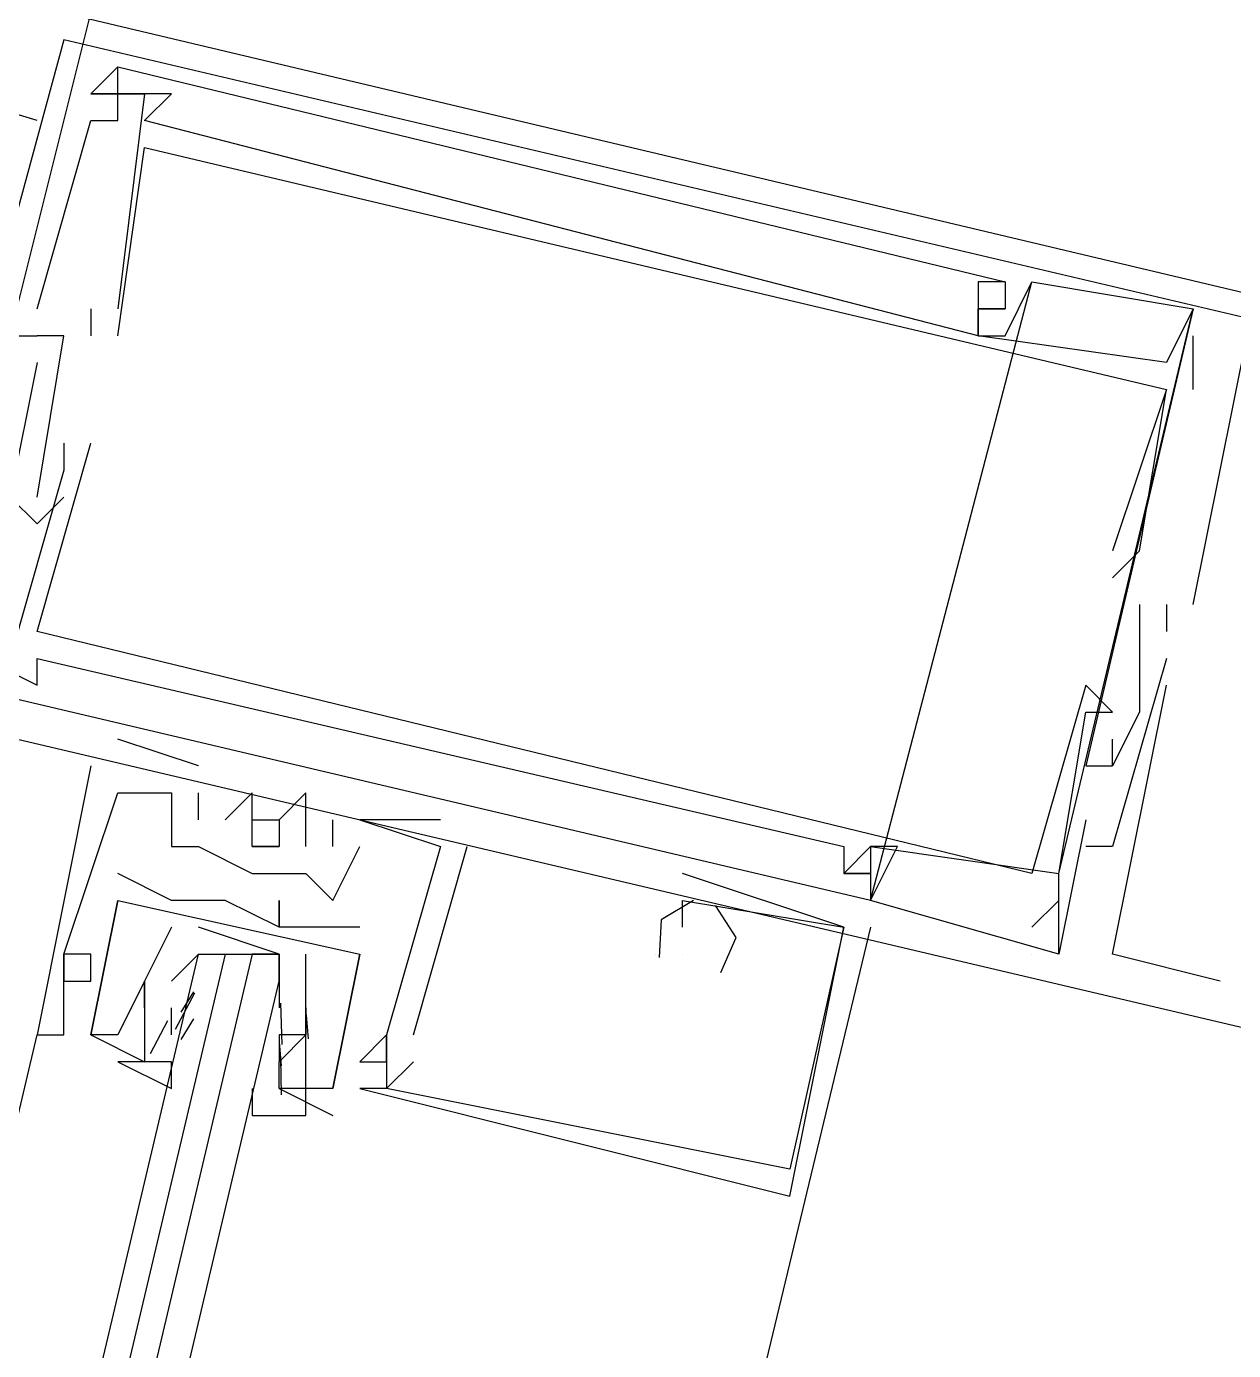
# Model space of a CAD drawing. Header units: feet. Extents: x -84 to 198, y -22 to 181.
# Drawn here: x 91.861 to 92.46, y 27.141 to 27.798 of the extents above; entities that cross this region are included whole.
import ezdxf

# ---------------------------------------------------------------- set-up
doc = ezdxf.new("R2010")
doc.units = ezdxf.units.FT
doc.layers.add('A-LINEA', color=7, linetype='CONTINUOUS')
doc.layers.add('A-MURO-CONCRETO', color=8, linetype='CONTINUOUS')

msp = doc.modelspace()

# ---------------------------------------------------------------- linework, layer by layer
at = {"layer": 'A-LINEA'}
for p, q in [((91.8667, 27.7511), (91.6933, 27.8044)), ((91.76, 27.2711), (91.8933, 27.8044)), ((91.88, 27.7911), (91.88, 27.7911)), ((91.88, 27.7911), (91.88, 27.7911)), ((91.88, 27.7911), (91.88, 27.7911)), ((91.9067, 27.7778), (91.9067, 27.7778)), ((91.9067, 27.7778), (91.9067, 27.7778)), ((91.9067, 27.7778), (91.9067, 27.7778)), ((91.9067, 27.7778), (91.9067, 27.7778)), ((91.9067, 27.7778), (91.9067, 27.7778)), ((91.9067, 27.7778), (91.9067, 27.7778)), ((91.8933, 27.7644), (91.8933, 27.7644)), ((91.8933, 27.7644), (91.8933, 27.7644)), ((91.8933, 27.7644), (91.8933, 27.7644)), ((91.8933, 27.7644), (91.8933, 27.7644)), ((91.8933, 27.7644), (91.8933, 27.7644)), ((91.8933, 27.7644), (91.8933, 27.7644)), ((91.9067, 27.7644), (91.9067, 27.7644)), ((91.9067, 27.7644), (91.9067, 27.7644)), ((91.9067, 27.7644), (91.9067, 27.7644)), ((91.9067, 27.7644), (91.9067, 27.7644)), ((91.9067, 27.7644), (91.9067, 27.7644)), ((91.9067, 27.7644), (91.9067, 27.7644)), ((91.92, 27.7644), (91.92, 27.7644)), ((91.92, 27.7644), (91.92, 27.7644)), ((91.92, 27.7644), (91.92, 27.7644)), ((91.9333, 27.7644), (91.9333, 27.7644)), ((91.9333, 27.7644), (91.9333, 27.7644)), ((91.9333, 27.7644), (91.9333, 27.7644)), ((91.8933, 27.7511), (91.8933, 27.7511)), ((91.8933, 27.7511), (91.8933, 27.7511)), ((91.8933, 27.7511), (91.8933, 27.7511)), ((91.9067, 27.7511), (91.9067, 27.7511)), ((91.9067, 27.7511), (91.9067, 27.7511)), ((91.9067, 27.7511), (91.9067, 27.7511)), ((91.92, 27.7511), (91.92, 27.7511)), ((91.92, 27.7511), (91.92, 27.7511)), ((91.92, 27.7511), (91.92, 27.7511)), ((91.92, 27.7378), (91.92, 27.7378)), ((91.92, 27.7378), (91.92, 27.7378)), ((91.92, 27.7378), (91.92, 27.7378)), ((92.28, 27.3644), (92.36, 27.6711)), ((92.28, 27.3644), (92.36, 27.6711)), ((92.28, 27.3644), (92.36, 27.6711)), ((92.3333, 27.6711), (92.3333, 27.6711)), ((92.3333, 27.6711), (92.3333, 27.6711)), ((92.3333, 27.6711), (92.3333, 27.6711)), ((92.3467, 27.6711), (92.3467, 27.6711)), ((92.3467, 27.6711), (92.3467, 27.6711)), ((92.3467, 27.6711), (92.3467, 27.6711)), ((92.3467, 27.6711), (92.3467, 27.6711)), ((92.3467, 27.6711), (92.3467, 27.6711)), ((92.3467, 27.6711), (92.3467, 27.6711)), ((92.36, 27.6711), (92.36, 27.6711)), ((92.36, 27.6711), (92.36, 27.6711)), ((92.36, 27.6711), (92.36, 27.6711)), ((91.8667, 27.6578), (91.8667, 27.6578)), ((91.8667, 27.6578), (91.8667, 27.6578)), ((91.8667, 27.6578), (91.8667, 27.6578)), ((91.8933, 27.6578), (91.8933, 27.6444)), ((91.8933, 27.6578), (91.8933, 27.6578)), ((91.8933, 27.6578), (91.8933, 27.6444)), ((91.8933, 27.6578), (91.8933, 27.6578)), ((91.8933, 27.6578), (91.8933, 27.6444)), ((91.8933, 27.6578), (91.8933, 27.6578)), ((91.9067, 27.6578), (91.9067, 27.6578)), ((91.9067, 27.6578), (91.9067, 27.6578)), ((91.9067, 27.6578), (91.9067, 27.6578)), ((91.9067, 27.6578), (91.9067, 27.6578)), ((91.9067, 27.6578), (91.9067, 27.6578)), ((91.9067, 27.6578), (91.9067, 27.6578)), ((92.3333, 27.6578), (92.3333, 27.6578)), ((92.3333, 27.6578), (92.3333, 27.6578)), ((92.3333, 27.6578), (92.3333, 27.6578)), ((92.3333, 27.6578), (92.3333, 27.6578)), ((92.3333, 27.6578), (92.3333, 27.6578)), ((92.3333, 27.6578), (92.3333, 27.6578)), ((92.3467, 27.6578), (92.3467, 27.6578)), ((92.3467, 27.6578), (92.3467, 27.6578)), ((92.3467, 27.6578), (92.3467, 27.6578)), ((92.3467, 27.6578), (92.3467, 27.6578)), ((92.3467, 27.6578), (92.3467, 27.6578)), ((92.3467, 27.6578), (92.3467, 27.6578)), ((92.3733, 27.3778), (92.44, 27.6578)), ((92.3733, 27.3778), (92.44, 27.6578)), ((92.3733, 27.3778), (92.44, 27.6578)), ((92.44, 27.6578), (92.44, 27.6578)), ((92.44, 27.6578), (92.44, 27.6578)), ((92.44, 27.6578), (92.44, 27.6578)), ((92.44, 27.6578), (92.44, 27.6578)), ((92.44, 27.6578), (92.44, 27.6578)), ((92.44, 27.6578), (92.44, 27.6578)), ((91.8533, 27.6444), (91.8667, 27.6444)), ((91.8533, 27.6444), (91.8667, 27.6444)), ((91.8533, 27.6444), (91.8667, 27.6444)), ((91.8667, 27.6444), (91.8667, 27.6444)), ((91.8667, 27.6444), (91.8667, 27.6444)), ((91.8667, 27.6444), (91.8667, 27.6444)), ((91.8667, 27.6444), (91.8667, 27.6444)), ((91.8667, 27.6444), (91.8667, 27.6444)), ((91.8667, 27.6444), (91.8667, 27.6444)), ((91.88, 27.6444), (91.88, 27.6444)), ((91.88, 27.6444), (91.88, 27.6444)), ((91.88, 27.6444), (91.88, 27.6444)), ((91.8933, 27.6444), (91.8933, 27.6444)), ((91.8933, 27.6444), (91.8933, 27.6444)), ((91.8933, 27.6444), (91.8933, 27.6444)), ((91.9067, 27.6444), (91.9067, 27.6444)), ((91.9067, 27.6444), (91.9067, 27.6444)), ((91.9067, 27.6444), (91.9067, 27.6444)), ((92.3333, 27.6444), (92.3333, 27.6444)), ((92.3333, 27.6444), (92.3333, 27.6444)), ((92.3333, 27.6444), (92.3333, 27.6444)), ((92.3333, 27.6444), (92.3333, 27.6444)), ((92.3333, 27.6444), (92.3333, 27.6444)), ((92.3333, 27.6444), (92.3333, 27.6444)), ((92.3333, 27.6444), (92.3333, 27.6444)), ((92.3333, 27.6444), (92.3333, 27.6444)), ((92.3333, 27.6444), (92.3333, 27.6444)), ((92.3467, 27.6444), (92.3467, 27.6444)), ((92.3467, 27.6444), (92.3467, 27.6444)), ((92.3467, 27.6444), (92.3467, 27.6444)), ((92.44, 27.6178), (92.44, 27.6444)), ((92.44, 27.6444), (92.44, 27.6444)), ((92.44, 27.6178), (92.44, 27.6444)), ((92.44, 27.6444), (92.44, 27.6444)), ((92.44, 27.6178), (92.44, 27.6444)), ((92.44, 27.6444), (92.44, 27.6444)), ((91.8667, 27.6311), (91.8667, 27.6311)), ((91.8667, 27.6311), (91.8667, 27.6311)), ((91.8667, 27.6311), (91.8667, 27.6311)), ((92.4267, 27.6311), (92.4267, 27.6311)), ((92.4267, 27.6311), (92.4267, 27.6311)), ((92.4267, 27.6311), (92.4267, 27.6311)), ((92.4267, 27.6178), (92.4267, 27.6178)), ((92.4267, 27.6178), (92.4267, 27.6178)), ((92.4267, 27.6178), (92.4267, 27.6178)), ((92.4267, 27.6178), (92.4267, 27.6178)), ((92.4267, 27.6178), (92.4267, 27.6178)), ((92.4267, 27.6178), (92.4267, 27.6178)), ((92.44, 27.6178), (92.44, 27.6178)), ((92.44, 27.6178), (92.44, 27.6178)), ((92.44, 27.6178), (92.44, 27.6178)), ((91.88, 27.5911), (91.88, 27.5911)), ((91.88, 27.5911), (91.88, 27.5911)), ((91.88, 27.5911), (91.88, 27.5911)), ((91.8933, 27.5911), (91.8933, 27.5911)), ((91.8933, 27.5911), (91.8933, 27.5911)), ((91.8933, 27.5911), (91.8933, 27.5911)), ((91.88, 27.5778), (91.88, 27.5778)), ((91.88, 27.5778), (91.88, 27.5778)), ((91.88, 27.5778), (91.88, 27.5778)), ((91.8667, 27.5644), (91.8667, 27.5644)), ((91.8667, 27.5644), (91.8667, 27.5644)), ((91.8667, 27.5644), (91.8667, 27.5644)), ((91.88, 27.5644), (91.88, 27.5644)), ((91.88, 27.5644), (91.88, 27.5644)), ((91.88, 27.5644), (91.88, 27.5644)), ((91.8667, 27.5511), (91.8667, 27.5511)), ((91.8667, 27.5511), (91.8667, 27.5511)), ((91.8667, 27.5511), (91.8667, 27.5511)), ((92.4, 27.5378), (92.4, 27.5378)), ((92.4, 27.5378), (92.4, 27.5378)), ((92.4, 27.5378), (92.4, 27.5378)), ((92.4133, 27.5378), (92.4133, 27.5378)), ((92.4133, 27.5378), (92.4133, 27.5378)), ((92.4133, 27.5378), (92.4133, 27.5378)), ((92.4, 27.5244), (92.4, 27.5244)), ((92.4, 27.5244), (92.4, 27.5244)), ((92.4, 27.5244), (92.4, 27.5244)), ((92.4133, 27.5111), (92.4133, 27.5111)), ((92.4133, 27.5111), (92.4133, 27.5111)), ((92.4133, 27.5111), (92.4133, 27.5111)), ((92.4267, 27.5111), (92.4267, 27.4978)), ((92.4267, 27.5111), (92.4267, 27.5111)), ((92.4267, 27.5111), (92.4267, 27.4978)), ((92.4267, 27.5111), (92.4267, 27.5111)), ((92.4267, 27.5111), (92.4267, 27.4978)), ((92.4267, 27.5111), (92.4267, 27.5111)), ((92.44, 27.5111), (92.44, 27.5111)), ((92.44, 27.5111), (92.44, 27.5111)), ((92.44, 27.5111), (92.44, 27.5111)), ((91.8667, 27.4978), (91.8667, 27.4978)), ((91.8667, 27.4978), (91.8667, 27.4978)), ((91.8667, 27.4978), (91.8667, 27.4978)), ((92.4267, 27.4978), (92.4267, 27.4978)), ((92.4267, 27.4978), (92.4267, 27.4978)), ((92.4267, 27.4978), (92.4267, 27.4978)), ((91.8667, 27.4844), (91.8667, 27.4844)), ((91.8667, 27.4844), (91.8667, 27.4844)), ((91.8667, 27.4844), (91.8667, 27.4844)), ((92.4267, 27.4844), (92.4267, 27.4844)), ((92.4267, 27.4844), (92.4267, 27.4844)), ((92.4267, 27.4844), (92.4267, 27.4844)), ((91.8667, 27.4711), (91.8667, 27.4711)), ((91.8667, 27.4711), (91.8667, 27.4711)), ((91.8667, 27.4711), (91.8667, 27.4711)), ((92.3867, 27.4711), (92.3867, 27.4711)), ((92.3867, 27.4711), (92.3867, 27.4711)), ((92.3867, 27.4711), (92.3867, 27.4711)), ((92.4133, 27.4711), (92.4133, 27.4711)), ((92.4133, 27.4711), (92.4133, 27.4711)), ((92.4133, 27.4711), (92.4133, 27.4711)), ((92.4267, 27.4711), (92.4267, 27.4711)), ((92.4267, 27.4711), (92.4267, 27.4711)), ((92.4267, 27.4711), (92.4267, 27.4711)), ((92.3867, 27.4578), (92.3867, 27.4578)), ((92.3867, 27.4578), (92.3867, 27.4578)), ((92.3867, 27.4578), (92.3867, 27.4578)), ((92.4, 27.4578), (92.4, 27.4578)), ((92.4, 27.4578), (92.4, 27.4578)), ((92.4, 27.4578), (92.4, 27.4578)), ((92.4133, 27.4578), (92.4133, 27.4578)), ((92.4133, 27.4578), (92.4133, 27.4578)), ((92.4133, 27.4578), (92.4133, 27.4578)), ((91.9467, 27.4311), (91.9067, 27.4444)), ((91.9067, 27.4444), (91.9067, 27.4444)), ((91.9467, 27.4311), (91.9067, 27.4444)), ((91.9067, 27.4444), (91.9067, 27.4444)), ((91.9467, 27.4311), (91.9067, 27.4444)), ((91.9067, 27.4444), (91.9067, 27.4444)), ((92.4, 27.4444), (92.4, 27.4444)), ((92.4, 27.4444), (92.4, 27.4444)), ((92.4, 27.4444), (92.4, 27.4444)), ((91.8933, 27.4311), (91.8933, 27.4311)), ((91.8933, 27.4311), (91.8933, 27.4311)), ((91.8933, 27.4311), (91.8933, 27.4311)), ((91.9067, 27.4311), (91.9067, 27.4311)), ((91.9067, 27.4311), (91.9067, 27.4311)), ((91.9067, 27.4311), (91.9067, 27.4311)), ((91.9467, 27.4311), (91.9467, 27.4311)), ((91.9467, 27.4311), (91.9467, 27.4311)), ((91.9467, 27.4311), (91.9467, 27.4311)), ((92.3867, 27.4311), (92.3867, 27.4311)), ((92.3867, 27.4311), (92.3867, 27.4311)), ((92.3867, 27.4311), (92.3867, 27.4311)), ((92.4, 27.4311), (92.4, 27.4311)), ((92.4, 27.4311), (92.4, 27.4311)), ((92.4, 27.4311), (92.4, 27.4311)), ((92.4, 27.4311), (92.4, 27.4311)), ((92.4, 27.4311), (92.4, 27.4311)), ((92.4, 27.4311), (92.4, 27.4311)), ((92.4133, 27.4311), (92.4133, 27.4311)), ((92.4133, 27.4311), (92.4133, 27.4311)), ((92.4133, 27.4311), (92.4133, 27.4311)), ((92.4133, 27.4311), (92.4133, 27.4311)), ((92.4133, 27.4311), (92.4133, 27.4311)), ((92.4133, 27.4311), (92.4133, 27.4311)), ((91.9067, 27.4178), (91.9067, 27.4178)), ((91.9067, 27.4178), (91.9067, 27.4178)), ((91.9067, 27.4178), (91.9067, 27.4178)), ((91.9333, 27.4178), (91.9333, 27.4178)), ((91.9333, 27.4178), (91.9333, 27.4178)), ((91.9333, 27.4178), (91.9333, 27.4178)), ((91.9467, 27.4178), (91.9467, 27.4178)), ((91.9467, 27.4178), (91.9467, 27.4178)), ((91.9467, 27.4178), (91.9467, 27.4178)), ((91.9733, 27.4178), (91.9733, 27.4178)), ((91.9733, 27.4178), (91.9733, 27.4178)), ((91.9733, 27.4178), (91.9733, 27.4178)), ((92, 27.4178), (92, 27.4178)), ((92, 27.4178), (92, 27.4178)), ((92, 27.4178), (92, 27.4178)), ((91.9467, 27.4044), (91.9467, 27.4044)), ((91.9467, 27.4044), (91.9467, 27.4044)), ((91.9467, 27.4044), (91.9467, 27.4044)), ((91.96, 27.4044), (91.96, 27.4044)), ((91.96, 27.4044), (91.96, 27.4044)), ((91.96, 27.4044), (91.96, 27.4044)), ((91.9733, 27.4044), (91.9733, 27.4044)), ((91.9733, 27.4044), (91.9733, 27.4044)), ((91.9733, 27.4044), (91.9733, 27.4044)), ((91.9867, 27.4044), (91.9867, 27.4044)), ((91.9867, 27.4044), (91.9867, 27.4044)), ((91.9867, 27.4044), (91.9867, 27.4044)), ((92.0133, 27.4044), (92.0133, 27.4044)), ((92.0133, 27.4044), (92.0133, 27.4044)), ((92.0133, 27.4044), (92.0133, 27.4044)), ((92.0267, 27.4044), (92.0267, 27.4044)), ((92.0267, 27.4044), (92.0267, 27.4044)), ((92.0267, 27.4044), (92.0267, 27.4044)), ((92.0267, 27.4044), (92.0267, 27.4044)), ((92.0267, 27.4044), (92.0267, 27.4044)), ((92.0267, 27.4044), (92.0267, 27.4044)), ((92.0667, 27.4044), (92.0667, 27.4044)), ((92.0667, 27.4044), (92.0667, 27.4044)), ((92.0667, 27.4044), (92.0667, 27.4044)), ((92.3867, 27.4044), (92.3867, 27.4044)), ((92.3867, 27.4044), (92.3867, 27.4044)), ((92.3867, 27.4044), (92.3867, 27.4044)), ((91.9333, 27.3911), (91.9333, 27.3911)), ((91.9333, 27.3911), (91.9333, 27.3911)), ((91.9333, 27.3911), (91.9333, 27.3911)), ((91.9467, 27.3911), (91.9467, 27.3911)), ((91.9467, 27.3911), (91.9467, 27.3911)), ((91.9467, 27.3911), (91.9467, 27.3911)), ((91.9867, 27.3911), (91.9867, 27.3911)), ((91.9867, 27.3911), (91.9867, 27.3911)), ((91.9867, 27.3911), (91.9867, 27.3911)), ((92, 27.3911), (92, 27.3911)), ((92, 27.3911), (92, 27.3911)), ((92, 27.3911), (92, 27.3911)), ((92.0133, 27.3911), (92.0133, 27.3911)), ((92.0133, 27.3911), (92.0133, 27.3911)), ((92.0133, 27.3911), (92.0133, 27.3911)), ((92.0267, 27.3911), (92.0267, 27.3911)), ((92.0267, 27.3911), (92.0267, 27.3911)), ((92.0267, 27.3911), (92.0267, 27.3911)), ((92.0533, 27.2978), (92.08, 27.3911)), ((92.0533, 27.2978), (92.08, 27.3911)), ((92.0533, 27.2978), (92.08, 27.3911)), ((92.0667, 27.3911), (92.0667, 27.3911)), ((92.0667, 27.3911), (92.0667, 27.3911)), ((92.0667, 27.3911), (92.0667, 27.3911)), ((92.0667, 27.3911), (92.0667, 27.3911)), ((92.0667, 27.3911), (92.0667, 27.3911)), ((92.0667, 27.3911), (92.0667, 27.3911)), ((92.08, 27.3911), (92.08, 27.3911)), ((92.08, 27.3911), (92.08, 27.3911)), ((92.08, 27.3911), (92.08, 27.3911)), ((92.2667, 27.3911), (92.2667, 27.3911)), ((92.2667, 27.3911), (92.2667, 27.3911)), ((92.2667, 27.3911), (92.2667, 27.3911)), ((92.28, 27.3911), (92.28, 27.3911)), ((92.28, 27.3911), (92.28, 27.3911)), ((92.28, 27.3911), (92.28, 27.3911)), ((92.28, 27.3911), (92.28, 27.3911)), ((92.28, 27.3911), (92.28, 27.3911)), ((92.28, 27.3911), (92.28, 27.3911)), ((92.2933, 27.3911), (92.2933, 27.3911)), ((92.2933, 27.3911), (92.2933, 27.3911)), ((92.2933, 27.3911), (92.2933, 27.3911)), ((92.3867, 27.3911), (92.3867, 27.3911)), ((92.3867, 27.3911), (92.3867, 27.3911)), ((92.3867, 27.3911), (92.3867, 27.3911)), ((92.4, 27.3911), (92.4, 27.3911)), ((92.4, 27.3911), (92.4, 27.3911)), ((92.4, 27.3911), (92.4, 27.3911)), ((91.9067, 27.3778), (91.9067, 27.3778)), ((91.9067, 27.3778), (91.9067, 27.3778)), ((91.9733, 27.3778), (91.9733, 27.3778)), ((91.9733, 27.3778), (91.9733, 27.3778)), ((91.9733, 27.3778), (91.9733, 27.3778)), ((92, 27.3778), (92, 27.3778)), ((92, 27.3778), (92, 27.3778)), ((92, 27.3778), (92, 27.3778)), ((92.1867, 27.3778), (92.1867, 27.3778)), ((92.1867, 27.3778), (92.1867, 27.3778)), ((92.1867, 27.3778), (92.1867, 27.3778)), ((92.2667, 27.3778), (92.2667, 27.3778)), ((92.2667, 27.3778), (92.2667, 27.3778)), ((92.2667, 27.3778), (92.2667, 27.3778)), ((92.2667, 27.3778), (92.2667, 27.3778)), ((92.2667, 27.3778), (92.2667, 27.3778)), ((92.2667, 27.3778), (92.2667, 27.3778)), ((92.28, 27.3778), (92.28, 27.3778)), ((92.28, 27.3778), (92.28, 27.3778)), ((92.28, 27.3778), (92.28, 27.3778)), ((92.28, 27.3778), (92.28, 27.3778)), ((92.28, 27.3778), (92.28, 27.3778)), ((92.28, 27.3778), (92.28, 27.3778)), ((92.36, 27.3778), (92.36, 27.3778)), ((92.36, 27.3778), (92.36, 27.3778)), ((92.36, 27.3778), (92.36, 27.3778)), ((92.3733, 27.3778), (92.3733, 27.3778)), ((92.3733, 27.3778), (92.3733, 27.3778)), ((92.3733, 27.3778), (92.3733, 27.3778)), ((92.3733, 27.3778), (92.3733, 27.3778)), ((92.3733, 27.3778), (92.3733, 27.3778)), ((92.3733, 27.3778), (92.3733, 27.3778)), ((91.9067, 27.3644), (91.9067, 27.3644)), ((91.9067, 27.3644), (91.9067, 27.3644)), ((91.9333, 27.3644), (91.9333, 27.3644)), ((91.9333, 27.3644), (91.9333, 27.3644)), ((91.9467, 27.3644), (91.9467, 27.3644)), ((91.9467, 27.3644), (91.9467, 27.3644)), ((91.96, 27.3644), (91.96, 27.3644)), ((91.96, 27.3644), (91.96, 27.3644)), ((91.9867, 27.3644), (91.9867, 27.3644)), ((91.9867, 27.3644), (91.9867, 27.3644)), ((92.0133, 27.3644), (92.0133, 27.3644)), ((92.0133, 27.3644), (92.0133, 27.3644)), ((92.0133, 27.3644), (92.0133, 27.3644)), ((92.1867, 27.3644), (92.1867, 27.3644)), ((92.1867, 27.3644), (92.1867, 27.3644)), ((92.1867, 27.3644), (92.1867, 27.3644)), ((92.1867, 27.3644), (92.1867, 27.3644)), ((92.1867, 27.3644), (92.1867, 27.3644)), ((92.1867, 27.3644), (92.1867, 27.3644)), ((92.1867, 27.3644), (92.1867, 27.3644)), ((92.1867, 27.3644), (92.1867, 27.3644)), ((92.1867, 27.3644), (92.1867, 27.3644)), ((92.28, 27.3644), (92.28, 27.3644)), ((92.28, 27.3644), (92.28, 27.3644)), ((92.28, 27.3644), (92.28, 27.3644)), ((92.28, 27.3644), (92.28, 27.3644)), ((92.28, 27.3644), (92.28, 27.3644)), ((92.28, 27.3644), (92.28, 27.3644)), ((92.3733, 27.3644), (92.36, 27.3511)), ((92.3733, 27.3644), (92.36, 27.3511)), ((92.3733, 27.3644), (92.36, 27.3511)), ((92.3733, 27.3644), (92.3733, 27.3644)), ((92.3733, 27.3644), (92.3733, 27.3644)), ((92.3733, 27.3644), (92.3733, 27.3644)), ((91.9867, 27.3378), (91.9467, 27.3511)), ((91.9867, 27.3511), (91.9867, 27.3511)), ((91.9867, 27.3511), (91.9867, 27.3511)), ((91.9867, 27.3511), (91.9867, 27.3511)), ((91.9867, 27.3511), (91.9867, 27.3511)), ((92.0133, 27.3511), (92.0133, 27.3511)), ((92.0133, 27.3511), (92.0133, 27.3511)), ((92.0267, 27.3511), (92.0267, 27.3511)), ((92.0267, 27.3511), (92.0267, 27.3511)), ((92.1867, 27.3511), (92.1867, 27.3511)), ((92.1867, 27.3511), (92.1867, 27.3511)), ((92.1867, 27.3511), (92.1867, 27.3511)), ((92.1867, 27.3511), (92.1867, 27.3511)), ((92.1867, 27.3511), (92.1867, 27.3511)), ((92.1867, 27.3511), (92.1867, 27.3511)), ((92.2667, 27.3511), (92.2667, 27.3511)), ((92.2667, 27.3511), (92.2667, 27.3511)), ((92.2667, 27.3511), (92.2667, 27.3511)), ((92.2667, 27.3511), (92.2667, 27.3511)), ((92.2667, 27.3511), (92.2667, 27.3511)), ((92.2667, 27.3511), (92.2667, 27.3511)), ((92.36, 27.3511), (92.36, 27.3511)), ((92.36, 27.3511), (92.36, 27.3511)), ((92.36, 27.3511), (92.36, 27.3511)), ((91.88, 27.3378), (91.88, 27.3378)), ((91.88, 27.3378), (91.88, 27.3378)), ((91.88, 27.3378), (91.88, 27.3378)), ((91.88, 27.3378), (91.88, 27.3378)), ((91.88, 27.3378), (91.88, 27.3378)), ((91.88, 27.3378), (91.88, 27.3378)), ((91.8933, 27.3378), (91.8933, 27.3378)), ((91.8933, 27.3378), (91.8933, 27.3378)), ((91.8933, 27.3378), (91.8933, 27.3378)), ((91.9467, 27.3378), (91.9467, 27.3378)), ((91.96, 27.3378), (91.9733, 27.3378)), ((92.0133, 27.2711), (92.0267, 27.3378)), ((92.0133, 27.2711), (92.0267, 27.3378)), ((92.0267, 27.3378), (92.0267, 27.3378)), ((92.0267, 27.3378), (92.0267, 27.3378)), ((92.0267, 27.3378), (92.0267, 27.3378)), ((92.0267, 27.3378), (92.0267, 27.3378)), ((92.1733, 27.3378), (92.1733, 27.3378)), ((92.1733, 27.3378), (92.1733, 27.3378)), ((92.1733, 27.3378), (92.1733, 27.3378)), ((92.1733, 27.3378), (92.1733, 27.3378)), ((92.1733, 27.3378), (92.1733, 27.3378)), ((92.1733, 27.3378), (92.1733, 27.3378)), ((92.1867, 27.3378), (92.1867, 27.3378)), ((92.1867, 27.3378), (92.1867, 27.3378)), ((92.1867, 27.3378), (92.1867, 27.3378)), ((92.1867, 27.3378), (92.1867, 27.3378)), ((92.1867, 27.3378), (92.1867, 27.3378)), ((92.1867, 27.3378), (92.1867, 27.3378)), ((92.36, 27.3378), (92.36, 27.3378)), ((92.36, 27.3378), (92.36, 27.3378)), ((92.36, 27.3378), (92.36, 27.3378)), ((92.3733, 27.3378), (92.3733, 27.3378)), ((92.3733, 27.3378), (92.3733, 27.3378)), ((92.3733, 27.3378), (92.3733, 27.3378)), ((92.3733, 27.3378), (92.3733, 27.3378)), ((92.3733, 27.3378), (92.3733, 27.3378)), ((92.3733, 27.3378), (92.3733, 27.3378)), ((92.4, 27.3378), (92.4, 27.3378)), ((92.4, 27.3378), (92.4, 27.3378)), ((92.4, 27.3378), (92.4, 27.3378)), ((91.88, 27.3244), (91.88, 27.3244)), ((91.88, 27.3244), (91.88, 27.3244)), ((91.88, 27.3244), (91.88, 27.3244)), ((91.8933, 27.3244), (91.8933, 27.3244)), ((91.8933, 27.3244), (91.8933, 27.3244)), ((91.8933, 27.3244), (91.8933, 27.3244)), ((91.92, 27.3244), (91.92, 27.3244)), ((91.92, 27.3244), (91.92, 27.3244)), ((91.9333, 27.3244), (91.9333, 27.3244)), ((91.9867, 27.3244), (91.9867, 27.3244)), ((92.4533, 27.3244), (92.4533, 27.3244)), ((92.4533, 27.3244), (92.4533, 27.3244)), ((92.4533, 27.3244), (92.4533, 27.3244)), ((91.9353, 27.3006), (91.9449, 27.3185)), ((91.9382, 27.3089), (91.9444, 27.319)), ((91.9875, 27.3134), (91.9881, 27.293)), ((91.88, 27.3111), (91.88, 27.3111)), ((91.88, 27.3111), (91.88, 27.3111)), ((91.88, 27.3111), (91.88, 27.3111)), ((91.92, 27.3111), (91.92, 27.3111)), ((91.92, 27.3111), (91.92, 27.3111)), ((91.9333, 27.3111), (91.9333, 27.3111)), ((91.9333, 27.2978), (91.9333, 27.3111)), ((92, 27.3111), (92, 27.3111)), ((92, 27.3111), (92, 27.3111)), ((92.0001, 27.3076), (92.0012, 27.2957)), ((91.923, 27.2885), (91.9315, 27.3048)), ((91.9382, 27.2955), (91.9444, 27.3057)), ((91.48, 25.6578), (91.8667, 27.2978)), ((91.8667, 27.2978), (91.8667, 27.2978)), ((91.8667, 27.2978), (91.8667, 27.2978)), ((91.8667, 27.2978), (91.8667, 27.2978)), ((91.88, 27.2978), (91.88, 27.2978)), ((91.88, 27.2978), (91.88, 27.2978)), ((91.88, 27.2978), (91.88, 27.2978)), ((91.8933, 27.2978), (91.8933, 27.2978)), ((91.8933, 27.2978), (91.8933, 27.2978)), ((91.8933, 27.2978), (91.8933, 27.2978)), ((91.8933, 27.2978), (91.8933, 27.2978)), ((91.9067, 27.2978), (91.9067, 27.2978)), ((91.9067, 27.2978), (91.9067, 27.2978)), ((91.92, 27.2978), (91.92, 27.2978)), ((91.92, 27.2978), (91.92, 27.2978)), ((91.9867, 27.2978), (91.9867, 27.2978)), ((91.9867, 27.2978), (91.9867, 27.2844)), ((91.9867, 27.2978), (91.9867, 27.2978)), ((91.9867, 27.2978), (91.9867, 27.2978)), ((91.9868, 27.2942), (91.9878, 27.2824)), ((92, 27.2978), (92, 27.2978)), ((92, 27.2978), (92, 27.2978)), ((92, 27.2978), (92, 27.2978)), ((92, 27.2978), (92, 27.2978)), ((92.04, 27.2978), (92.04, 27.2978)), ((92.04, 27.2978), (92.04, 27.2978)), ((92.04, 27.2978), (92.04, 27.2978)), ((92.04, 27.2978), (92.04, 27.2978)), ((92.04, 27.2978), (92.04, 27.2978)), ((92.04, 27.2978), (92.04, 27.2978)), ((92.04, 27.2978), (92.04, 27.2978)), ((92.04, 27.2978), (92.04, 27.2978)), ((92.04, 27.2978), (92.04, 27.2978)), ((92.0533, 27.2978), (92.0533, 27.2978)), ((92.0533, 27.2978), (92.0533, 27.2978)), ((92.0533, 27.2978), (92.0533, 27.2978)), ((91.92, 27.2844), (91.92, 27.2844)), ((91.92, 27.2844), (91.92, 27.2844)), ((91.9333, 27.2844), (91.9333, 27.2844)), ((91.9867, 27.2844), (91.9867, 27.2844)), ((91.9867, 27.2844), (91.9867, 27.2844)), ((91.9874, 27.2862), (91.9877, 27.2679)), ((92.0267, 27.2844), (92.0267, 27.2844)), ((92.0267, 27.2844), (92.0267, 27.2844)), ((92.0267, 27.2844), (92.0267, 27.2844)), ((92.04, 27.2844), (92.04, 27.2844)), ((92.04, 27.2844), (92.04, 27.2844)), ((92.04, 27.2844), (92.04, 27.2844)), ((92.0533, 27.2844), (92.0533, 27.2844)), ((92.0533, 27.2844), (92.0533, 27.2844)), ((92.0533, 27.2844), (92.0533, 27.2844)), ((91.9867, 27.2711), (92.0133, 27.2578)), ((91.9867, 27.2711), (91.9867, 27.2711)), ((91.9867, 27.2711), (92.0133, 27.2578)), ((91.9867, 27.2711), (91.9867, 27.2711)), ((92, 27.2711), (92, 27.2711)), ((92, 27.2711), (92, 27.2711)), ((92.0133, 27.2711), (92.0133, 27.2711)), ((92.0133, 27.2711), (92.0133, 27.2711)), ((92.0133, 27.2711), (92.0133, 27.2711)), ((92.0133, 27.2711), (92.0133, 27.2711)), ((92.0267, 27.2711), (92.0267, 27.2711)), ((92.0267, 27.2711), (92.0267, 27.2711)), ((92.0267, 27.2711), (92.0267, 27.2711)), ((92.04, 27.2711), (92.04, 27.2711)), ((92.04, 27.2711), (92.04, 27.2711)), ((92.04, 27.2711), (92.04, 27.2711)), ((92.04, 27.2711), (92.04, 27.2711)), ((92.04, 27.2711), (92.04, 27.2711)), ((92.04, 27.2711), (92.04, 27.2711)), ((92.0133, 27.2578), (92.0133, 27.2578)), ((92.0133, 27.2578), (92.0133, 27.2578)), ((92.24, 27.2311), (92.24, 27.2311)), ((92.24, 27.2311), (92.24, 27.2311)), ((92.24, 27.2311), (92.24, 27.2311)), ((92.24, 27.2178), (92.24, 27.2178)), ((92.24, 27.2178), (92.24, 27.2178)), ((92.24, 27.2178), (92.24, 27.2178))]:
    msp.add_line(p, q, dxfattribs=at)
for points in [[(96.5733, 28.0711), (96.2667, 26.7644), (91.88, 27.8044), (92.1867, 29.0978), (96.5733, 28.0711)], [(92.5467, 27.6311), (92.56, 27.6311), (91.88, 27.7911), (91.84, 27.6444)], [(92.5467, 27.6311), (92.56, 27.6311), (91.88, 27.7911), (91.84, 27.6444)], [(92.5467, 27.6311), (92.56, 27.6311), (91.88, 27.7911), (91.84, 27.6444)], [(91.8667, 27.6578), (91.8933, 27.7511), (91.9067, 27.7511), (91.9067, 27.7644), (91.8933, 27.7644), (91.9067, 27.7778), (92.3467, 27.6711), (92.3467, 27.6578), (92.3333, 27.6578)], [(91.8667, 27.6578), (91.8933, 27.7511), (91.9067, 27.7511), (91.9067, 27.7644), (91.8933, 27.7644), (91.9067, 27.7778), (92.3467, 27.6711), (92.3467, 27.6578), (92.3333, 27.6578)], [(91.8667, 27.6578), (91.8933, 27.7511), (91.9067, 27.7511), (91.9067, 27.7644), (91.8933, 27.7644), (91.9067, 27.7778), (92.3467, 27.6711), (92.3467, 27.6578), (92.3333, 27.6578)], [(92.3467, 27.6711), (92.3333, 27.6711), (92.3333, 27.6444), (91.92, 27.7511), (91.9333, 27.7644), (91.9067, 27.7644), (91.9067, 27.7778), (91.8933, 27.7644), (91.92, 27.7644), (91.9067, 27.6578)], [(92.3467, 27.6711), (92.3333, 27.6711), (92.3333, 27.6444), (91.92, 27.7511), (91.9333, 27.7644), (91.9067, 27.7644), (91.9067, 27.7778), (91.8933, 27.7644), (91.92, 27.7644), (91.9067, 27.6578)], [(92.3467, 27.6711), (92.3333, 27.6711), (92.3333, 27.6444), (91.92, 27.7511), (91.9333, 27.7644), (91.9067, 27.7644), (91.9067, 27.7778), (91.8933, 27.7644), (91.92, 27.7644), (91.9067, 27.6578)], [(91.9067, 27.6444), (91.92, 27.7378), (92.4267, 27.6178), (92.4, 27.5378), (92.4, 27.5378)], [(91.9067, 27.6444), (91.92, 27.7378), (92.4267, 27.6178), (92.4, 27.5378), (92.4, 27.5378)], [(91.9067, 27.6444), (91.92, 27.7378), (92.4267, 27.6178), (92.4, 27.5378), (92.4, 27.5378)], [(92.3467, 27.6711), (92.3333, 27.6711), (92.3333, 27.6711), (92.3333, 27.6444)], [(92.3333, 27.6444), (92.3467, 27.6444), (92.36, 27.6711), (92.44, 27.6578), (92.3867, 27.4311), (92.4, 27.4311)], [(92.3467, 27.6711), (92.3333, 27.6711), (92.3333, 27.6711), (92.3333, 27.6444)], [(92.3333, 27.6444), (92.3467, 27.6444), (92.36, 27.6711), (92.44, 27.6578), (92.3867, 27.4311), (92.4, 27.4311)], [(92.3467, 27.6711), (92.3333, 27.6711), (92.3333, 27.6711), (92.3333, 27.6444)], [(92.3333, 27.6444), (92.3467, 27.6444), (92.36, 27.6711), (92.44, 27.6578), (92.3867, 27.4311), (92.4, 27.4311)], [(92.44, 27.6578), (92.4267, 27.6311), (92.3333, 27.6444), (92.3333, 27.6578), (92.3467, 27.6578)], [(92.44, 27.6578), (92.4267, 27.6311), (92.3333, 27.6444), (92.3333, 27.6578), (92.3467, 27.6578)], [(92.44, 27.6578), (92.4267, 27.6311), (92.3333, 27.6444), (92.3333, 27.6578), (92.3467, 27.6578)], [(91.8667, 27.5644), (91.88, 27.6444), (91.8667, 27.6444)], [(91.8667, 27.5644), (91.88, 27.6444), (91.8667, 27.6444)], [(91.8667, 27.5644), (91.88, 27.6444), (91.8667, 27.6444)], [(92.44, 27.5111), (92.4667, 27.6444), (92.5333, 27.6311)], [(92.44, 27.5111), (92.4667, 27.6444), (92.5333, 27.6311)], [(92.44, 27.5111), (92.4667, 27.6444), (92.5333, 27.6311)], [(91.8667, 27.6311), (91.8533, 27.5644), (91.8667, 27.5511), (91.88, 27.5644)], [(91.8667, 27.6311), (91.8533, 27.5644), (91.8667, 27.5511), (91.88, 27.5644)], [(91.8667, 27.6311), (91.8533, 27.5644), (91.8667, 27.5511), (91.88, 27.5644)], [(91.8533, 27.5778), (91.84, 27.5778), (91.8533, 27.6044), (91.8533, 27.6178), (91.84, 27.6178), (91.8, 27.4578), (92.48, 27.2978), (92.48, 27.3111), (92.4667, 27.3111)], [(91.8533, 27.5778), (91.84, 27.5778), (91.8533, 27.6044), (91.8533, 27.6178), (91.84, 27.6178), (91.8, 27.4578), (92.48, 27.2978), (92.48, 27.3111), (92.4667, 27.3111)], [(91.8533, 27.5778), (91.84, 27.5778), (91.8533, 27.6044), (91.8533, 27.6178), (91.84, 27.6178), (91.8, 27.4578), (92.48, 27.2978), (92.48, 27.3111), (92.4667, 27.3111)], [(92.4, 27.5244), (92.4133, 27.5378), (92.4267, 27.6178)], [(92.4, 27.5244), (92.4133, 27.5378), (92.4267, 27.6178)], [(92.4, 27.5244), (92.4133, 27.5378), (92.4267, 27.6178)], [(91.88, 27.5911), (91.88, 27.5778), (91.8533, 27.4844), (91.8267, 27.4844), (91.8267, 27.4711), (91.84, 27.4844), (91.8667, 27.4711), (91.8667, 27.4844), (92.2667, 27.3911), (92.2667, 27.3778), (92.28, 27.3778), (92.2667, 27.3778), (92.28, 27.3911), (92.3733, 27.3778)], [(91.88, 27.5911), (91.88, 27.5778), (91.8533, 27.4844), (91.8267, 27.4844), (91.8267, 27.4711), (91.84, 27.4844), (91.8667, 27.4711), (91.8667, 27.4844), (92.2667, 27.3911), (92.2667, 27.3778), (92.28, 27.3778), (92.2667, 27.3778), (92.28, 27.3911), (92.3733, 27.3778)], [(91.88, 27.5911), (91.88, 27.5778), (91.8533, 27.4844), (91.8267, 27.4844), (91.8267, 27.4711), (91.84, 27.4844), (91.8667, 27.4711), (91.8667, 27.4844), (92.2667, 27.3911), (92.2667, 27.3778), (92.28, 27.3778), (92.2667, 27.3778), (92.28, 27.3911), (92.3733, 27.3778)], [(92.3733, 27.3378), (92.3733, 27.3778), (92.3867, 27.4578), (92.4, 27.4578), (92.3867, 27.4711), (92.3867, 27.4711), (92.36, 27.3778), (91.8667, 27.4978), (91.8933, 27.5911)], [(92.3733, 27.3378), (92.3733, 27.3778), (92.3867, 27.4578), (92.4, 27.4578), (92.3867, 27.4711), (92.3867, 27.4711), (92.36, 27.3778), (91.8667, 27.4978), (91.8933, 27.5911)], [(92.3733, 27.3378), (92.3733, 27.3778), (92.3867, 27.4578), (92.4, 27.4578), (92.3867, 27.4711), (92.3867, 27.4711), (92.36, 27.3778), (91.8667, 27.4978), (91.8933, 27.5911)], [(92.4133, 27.5111), (92.4133, 27.4711), (92.4133, 27.4578), (92.4, 27.4311), (92.4, 27.4444)], [(92.4133, 27.5111), (92.4133, 27.4711), (92.4133, 27.4578), (92.4, 27.4311), (92.4, 27.4444)], [(92.4133, 27.5111), (92.4133, 27.4711), (92.4133, 27.4578), (92.4, 27.4311), (92.4, 27.4444)], [(92.4267, 27.4844), (92.4, 27.3911), (92.3867, 27.3911)], [(92.4267, 27.4844), (92.4, 27.3911), (92.3867, 27.3911)], [(92.4267, 27.4844), (92.4, 27.3911), (92.3867, 27.3911)], [(92.3867, 27.4044), (92.3733, 27.3378), (92.28, 27.3644), (92.2933, 27.3911), (92.28, 27.3911), (92.28, 27.3778), (92.28, 27.3644), (91.8267, 27.4711)], [(92.3867, 27.4044), (92.3733, 27.3378), (92.28, 27.3644), (92.2933, 27.3911), (92.28, 27.3911), (92.28, 27.3778), (92.28, 27.3644), (91.8267, 27.4711)], [(92.3867, 27.4044), (92.3733, 27.3378), (92.28, 27.3644), (92.2933, 27.3911), (92.28, 27.3911), (92.28, 27.3778), (92.28, 27.3644), (91.8267, 27.4711)], [(92.4533, 27.3244), (92.4, 27.3378), (92.4267, 27.4711)], [(92.4533, 27.3244), (92.4, 27.3378), (92.4267, 27.4711)], [(92.4533, 27.3244), (92.4, 27.3378), (92.4267, 27.4711)], [(91.8933, 27.4311), (91.8667, 27.2978), (91.88, 27.2978), (91.88, 27.3111), (91.88, 27.3378), (91.88, 27.3244), (91.8933, 27.3244), (91.8933, 27.3378), (91.88, 27.3378), (91.9067, 27.4178), (91.9333, 27.4178), (91.9333, 27.3911), (91.9467, 27.3911), (91.9733, 27.3778), (92, 27.3778), (92.0133, 27.3644), (92.0267, 27.3911)], [(91.8933, 27.4311), (91.8667, 27.2978), (91.88, 27.2978), (91.88, 27.3111), (91.88, 27.3378), (91.88, 27.3244), (91.8933, 27.3244), (91.8933, 27.3378), (91.88, 27.3378), (91.9067, 27.4178), (91.9333, 27.4178), (91.9333, 27.3911), (91.9467, 27.3911), (91.9733, 27.3778), (92, 27.3778), (92.0133, 27.3644), (92.0267, 27.3911)], [(91.8933, 27.4311), (91.8667, 27.2978), (91.88, 27.2978), (91.88, 27.3111), (91.88, 27.3378), (91.88, 27.3244), (91.8933, 27.3244), (91.8933, 27.3378), (91.88, 27.3378), (91.9067, 27.4178), (91.9333, 27.4178), (91.9333, 27.3911), (91.9467, 27.3911), (91.9733, 27.3778), (92, 27.3778), (92.0133, 27.3644), (92.0267, 27.3911)], [(91.9467, 27.4044), (91.9467, 27.4178), (91.9467, 27.4178)], [(91.9467, 27.4044), (91.9467, 27.4178), (91.9467, 27.4178)], [(91.9467, 27.4044), (91.9467, 27.4178), (91.9467, 27.4178)], [(91.9733, 27.4044), (91.9733, 27.4178), (91.96, 27.4044), (91.96, 27.4044)], [(91.9733, 27.4044), (91.9733, 27.4178), (91.96, 27.4044), (91.96, 27.4044)], [(91.9733, 27.4044), (91.9733, 27.4178), (91.96, 27.4044), (91.96, 27.4044)], [(92, 27.3911), (92, 27.4178), (91.9867, 27.4044)], [(92, 27.3911), (92, 27.4178), (91.9867, 27.4044)], [(92, 27.3911), (92, 27.4178), (91.9867, 27.4044)], [(91.9867, 27.3911), (91.9733, 27.3911), (91.9733, 27.4044), (91.9867, 27.4044), (91.9867, 27.3911), (91.9733, 27.3911), (91.9867, 27.3911), (91.9733, 27.3911), (91.9867, 27.3911), (91.9733, 27.3911)], [(91.9867, 27.3911), (91.9733, 27.3911), (91.9733, 27.4044), (91.9867, 27.4044), (91.9867, 27.3911), (91.9733, 27.3911), (91.9867, 27.3911), (91.9733, 27.3911), (91.9867, 27.3911), (91.9733, 27.3911)], [(91.9867, 27.3911), (91.9733, 27.3911), (91.9733, 27.4044), (91.9867, 27.4044), (91.9867, 27.3911), (91.9733, 27.3911), (91.9867, 27.3911), (91.9733, 27.3911), (91.9867, 27.3911), (91.9733, 27.3911)], [(92.0133, 27.3911), (92.0133, 27.3911), (92.0133, 27.4044)], [(92.0133, 27.3911), (92.0133, 27.3911), (92.0133, 27.4044)], [(92.0133, 27.3911), (92.0133, 27.3911), (92.0133, 27.4044)], [(92.0667, 27.4044), (92.0267, 27.4044), (92.0267, 27.4044)], [(92.0267, 27.4044), (92.0667, 27.3911), (92.04, 27.2978), (92.0267, 27.2844), (92.04, 27.2844), (92.04, 27.2978), (92.04, 27.2711), (92.0267, 27.2711), (92.24, 27.2178)], [(92.0667, 27.4044), (92.0267, 27.4044), (92.0267, 27.4044)], [(92.0267, 27.4044), (92.0667, 27.3911), (92.04, 27.2978), (92.0267, 27.2844), (92.04, 27.2844), (92.04, 27.2978), (92.04, 27.2711), (92.0267, 27.2711), (92.24, 27.2178)], [(92.0667, 27.4044), (92.0267, 27.4044), (92.0267, 27.4044)], [(92.0267, 27.4044), (92.0667, 27.3911), (92.04, 27.2978), (92.0267, 27.2844), (92.04, 27.2844), (92.04, 27.2978), (92.04, 27.2711), (92.0267, 27.2711), (92.24, 27.2178)], [(92.0267, 27.3511), (92.0133, 27.3511), (91.9867, 27.3511), (91.9867, 27.3644), (91.9867, 27.3511), (91.96, 27.3644), (91.9467, 27.3644), (91.9333, 27.3644), (91.9067, 27.3778)], [(92.0267, 27.3511), (92.0133, 27.3511), (91.9867, 27.3511), (91.9867, 27.3644), (91.9867, 27.3511), (91.96, 27.3644), (91.9467, 27.3644), (91.9333, 27.3644), (91.9067, 27.3778)], [(92.24, 27.2178), (92.2667, 27.3511), (92.1867, 27.3778)], [(92.24, 27.2178), (92.2667, 27.3511), (92.1867, 27.3778)], [(92.24, 27.2178), (92.2667, 27.3511), (92.1867, 27.3778)], [(91.9067, 27.3644), (91.8933, 27.2978), (91.92, 27.2844)], [(91.92, 27.3111), (91.92, 27.3244), (91.9067, 27.2978), (91.8933, 27.2978), (91.9067, 27.3644)], [(91.9067, 27.3644), (91.8933, 27.2978), (91.92, 27.2844)], [(91.92, 27.3111), (91.92, 27.3244), (91.9067, 27.2978), (91.8933, 27.2978), (91.9067, 27.3644)], [(91.9067, 27.3644), (92.0267, 27.3378), (92.0133, 27.2711), (92, 27.2711), (92, 27.2978)], [(91.9067, 27.3644), (92.0267, 27.3378), (92.0133, 27.2711), (92, 27.2711), (92, 27.2978)], [(92.1867, 27.3511), (92.1867, 27.3644), (92.2667, 27.3511), (92.24, 27.2311), (92.04, 27.2711), (92.0533, 27.2844)], [(92.1867, 27.3511), (92.1867, 27.3644), (92.2667, 27.3511), (92.24, 27.2311), (92.04, 27.2711), (92.0533, 27.2844)], [(92.1867, 27.3511), (92.1867, 27.3644), (92.2667, 27.3511), (92.24, 27.2311), (92.04, 27.2711), (92.0533, 27.2844)], [(92.1923, 27.3644), (92.1762, 27.3547), (92.1752, 27.336)], [(92.1923, 27.3644), (92.1762, 27.3547), (92.1752, 27.336)], [(92.1923, 27.3644), (92.1762, 27.3547), (92.1752, 27.336)], [(92.2057, 27.3287), (92.2133, 27.346), (92.2032, 27.3618)], [(92.2057, 27.3287), (92.2133, 27.346), (92.2032, 27.3618)], [(92.2057, 27.3287), (92.2133, 27.346), (92.2032, 27.3618)], [(92.28, 27.3511), (91.8533, 25.5778), (91.4133, 23.7111)], [(91.9333, 27.3511), (91.92, 27.3244), (91.92, 27.3111), (91.92, 27.2978), (91.92, 27.2844), (91.9067, 27.2844), (91.9333, 27.2711), (91.9333, 27.2844), (91.92, 27.2844)], [(91.5467, 25.6444), (91.9467, 27.3378), (91.96, 27.3378), (91.56, 25.6444)], [(91.5867, 25.6311), (91.9867, 27.3244), (91.9867, 27.3378), (91.9733, 27.3378), (91.5733, 25.6444)], [(91.9333, 27.3244), (91.9467, 27.3378), (91.9867, 27.3378), (91.9867, 27.3244), (91.9867, 27.3111)], [(91.9733, 27.2711), (91.9733, 27.2578), (92, 27.2578), (92, 27.2711), (91.9867, 27.2711), (91.9867, 27.2844), (92, 27.2978), (92, 27.3111), (92, 27.3378)], [(92, 27.3111), (92, 27.2978), (91.9867, 27.2978)], [(92, 27.3111), (92, 27.2978), (91.9867, 27.2978)]]:
    msp.add_lwpolyline(points, dxfattribs=at)
at = {"layer": 'A-MURO-CONCRETO'}
msp.add_lwpolyline([(91.88, 27.8044), (96.5067, 27.8044), (96.2667, 26.7644), (91.88, 27.8044), (91.88, 27.8044)], dxfattribs=at)

doc.saveas('drawing.dxf')
